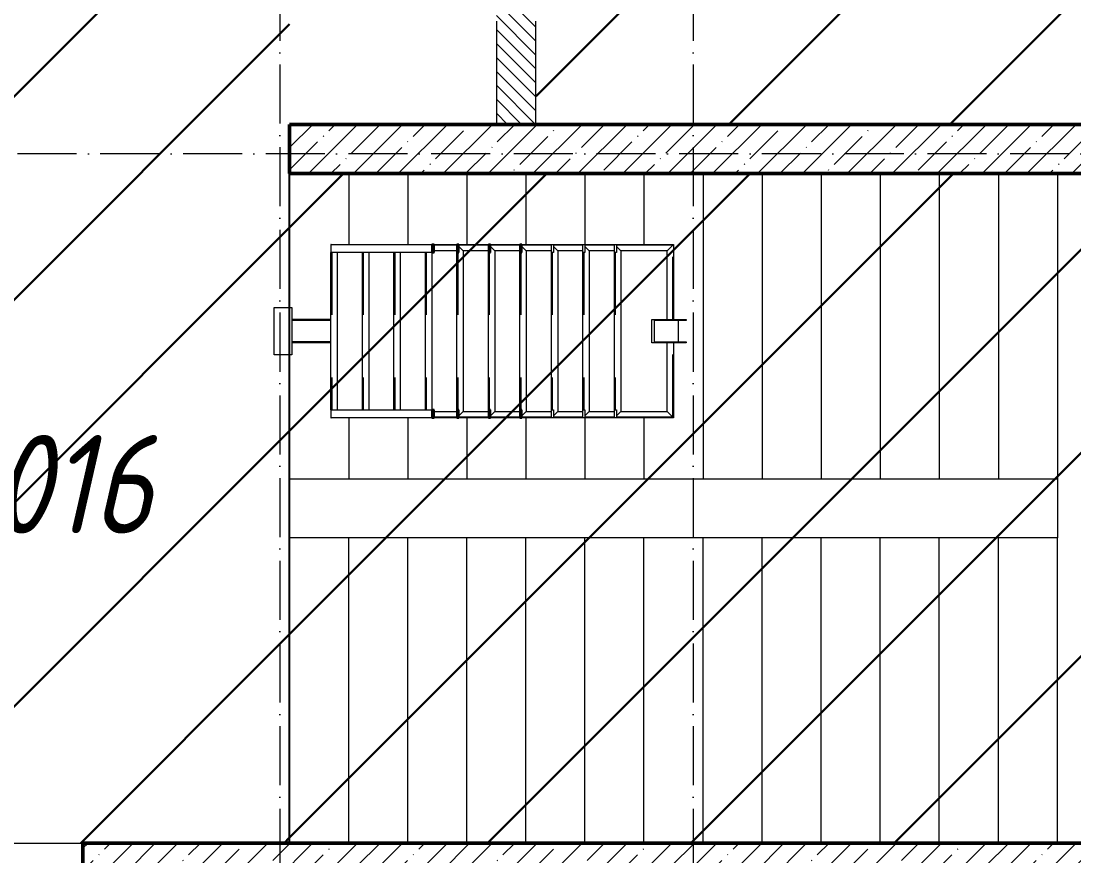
# Model space of a CAD drawing. Header units: millimetres. Extents: x 35697 to 388678, y -91946 to 171347.
# Drawn here: x 351407 to 356755, y -31498 to -27257 of the extents above; entities that cross this region are included whole.
import ezdxf

# ---------------------------------------------------------------- set-up
doc = ezdxf.new("R2010")
doc.units = ezdxf.units.MM
doc.linetypes.add('50_200_ШТРИХ_1Т_ш5_п1_п1_', pattern=[700, 500, -100, 0, -100])
doc.linetypes.add('Штрих', pattern=[635, 317.5, -317.5])
for name, color, linetype, lineweight in [('2.1) ПГП окна 2.8 м', 5, 'Continuous', 30), ('4) ЛЕстницы', 5, 'Continuous', 30), ('A-FLOR-____-OTLN', 7, 'Continuous', 9), ('A-GENM-____-HDLN', 7, 'Штрих', 9), ('A-GENM-____-MCUT', 7, 'Continuous', 25), ('A-GENM-____-OTLN', 7, 'Continuous', 9), ('A-WALL-____-MCUT', 7, 'Continuous', 13), ('A-WALL-____-MCUT-2', 7, 'Continuous', 50), ('A-WALL-____-OTLN', 7, 'Continuous', 9), ('A-WALL-____-PATT-1', 7, 'Continuous', 9), ('S-GRID-____-OTLN-1', 7, '50_200_ШТРИХ_1Т_ш5_п1_п1_', 9), ('S-STRS-____-OTLN-1', 7, 'Continuous', 9), ('Марки помещений', 7, 'Continuous', 9), ('стяжа', 7, 'Continuous', 30)]:
    doc.layers.add(name, color=color, linetype=linetype, lineweight=lineweight)
doc.styles.add('ISOCPEUR_I_2', font='isocpeui.ttf', dxfattribs={"width": 0.85, "height": 2.3})
pattern_1 = [(45, (283770.7, -86863.46), (-114.04925, 114.04925), []), (45, (283884.76, -86863.46), (-114.04925, 114.04925), [201.612, -40.322, 3.353, -36.97])]

# ---------------------------------------------------------------- blocks, each defined once
blk = doc.blocks.new('ОМ_Труба_ГОСТ 8639-82 - ОМ_Труба_ГОСТ 8639-82-26350154-АР1_План отверстий 3 этажа в осях 1-64_Ю-ЯЯ')
at = {"layer": 'A-GENM-____-OTLN'}
for p, q in [((9439.1, 57971), (9439.1, 58091)), ((9439.1, 58091), (9614.1, 58091)), ((9614.1, 58085), (9451.2, 58085)), ((9451.2, 58085), (9451.2, 57977)), ((9574, 58085), (9574, 57977)), ((9614.1, 58091), (9614.1, 58085)), ((9451.2, 57977), (9614.1, 57977)), ((9614.1, 57977), (9614.1, 57971)), ((9614.1, 57971), (9439.1, 57971))]:
    blk.add_line(p, q, dxfattribs=at)
blk = doc.blocks.new('ОМ_Уголок_ГОСТ 8509-93 - ОМ_Уголок_ГОСТ 8509-93-26349651-АР1_План отверстий 3 этажа в осях 1-64_Ю-ЯЯ')
at = {"layer": 'A-GENM-____-HDLN'}
for p, q in [((4, -4), (380, -4)), ((500, -4), (876, -4))]:
    blk.add_line(p, q, dxfattribs=at)
at = {"layer": 'A-GENM-____-OTLN'}
for p, q in [((380, 0), (0, 0)), ((32, -32), (0, 0)), ((32, -32), (380, -32)), ((880, 0), (500, 0)), ((500, -32), (848, -32)), ((880, 0), (848, -32))]:
    blk.add_line(p, q, dxfattribs=at)
blk = doc.blocks.new('ОМ_Уголок_ГОСТ 8509-93 - ОМ_Уголок_ГОСТ 8509-93-V149-АР1_План отверстий 3 этажа в осях 1-64_Ю-ЯЯ')
at = {"layer": 'A-GENM-____-HDLN'}
blk.add_line((40, -4), (840, -4), dxfattribs=at)
at = {"layer": 'A-GENM-____-OTLN'}
for p, q in [((32, -32), (10, -10)), ((32, -32), (848, -32)), ((840, 0), (40, 0)), ((870, -10), (848, -32))]:
    blk.add_line(p, q, dxfattribs=at)
blk = doc.blocks.new('ОМ_Уголок_ГОСТ 8509-93 - ОМ_Уголок_ГОСТ 8509-93-19082047-АР1_План отверстий 3 этажа в осях 1-64_Ю-ЯЯ')
at = {"layer": 'A-GENM-____-HDLN'}
blk.add_line((10, -4), (296, -4), dxfattribs=at)
at = {"layer": 'A-GENM-____-OTLN'}
for p, q in [((300, 0), (10, 0)), ((32, -32), (10, -10)), ((32, -32), (268, -32)), ((300, 0), (268, -32))]:
    blk.add_line(p, q, dxfattribs=at)
blk = doc.blocks.new('ОМ_Уголок_ГОСТ 8509-93 - ОМ_Уголок_ГОСТ 8509-93-V150-АР1_План отверстий 3 этажа в осях 1-64_Ю-ЯЯ')
at = {"layer": 'A-GENM-____-HDLN'}
blk.add_line((4, -4), (290, -4), dxfattribs=at)
at = {"layer": 'A-GENM-____-OTLN'}
for p, q in [((290, 0), (0, 0)), ((32, -32), (0, 0)), ((32, -32), (268, -32)), ((290, -10), (268, -32))]:
    blk.add_line(p, q, dxfattribs=at)
blk = doc.blocks.new('ОМ_Уголок_ГОСТ 8509-93 - ОМ_Уголок_ГОСТ 8509-93-V151-АР1_План отверстий 3 этажа в осях 1-64_Ю-ЯЯ')
at = {"layer": 'A-GENM-____-HDLN'}
blk.add_line((10, -4), (160, -4), dxfattribs=at)
at = {"layer": 'A-GENM-____-OTLN'}
for p, q in [((160, 0), (10, 0)), ((32, -32), (10, -10)), ((32, -32), (160, -32))]:
    blk.add_line(p, q, dxfattribs=at)
blk = doc.blocks.new('ОМ_Уголок_ГОСТ 8509-93 - ОМ_Уголок_ГОСТ 8509-93-V152-АР1_План отверстий 3 этажа в осях 1-64_Ю-ЯЯ')
at = {"layer": 'A-GENM-____-HDLN'}
blk.add_line((140, -4), (290, -4), dxfattribs=at)
at = {"layer": 'A-GENM-____-OTLN'}
for p, q in [((290, 0), (140, 0)), ((140, -32), (268, -32)), ((290, -10), (268, -32))]:
    blk.add_line(p, q, dxfattribs=at)
blk = doc.blocks.new('ОМ_Уголок_ГОСТ 8509-93 - ОМ_Уголок_ГОСТ 8509-93-V153-АР1_План отверстий 3 этажа в осях 1-64_Ю-ЯЯ')
at = {"layer": 'A-GENM-____-HDLN'}
blk.add_line((40, -4), (840, -4), dxfattribs=at)
at = {"layer": 'A-GENM-____-OTLN'}
for p, q in [((840, 0), (40, 0)), ((40, -32), (840, -32))]:
    blk.add_line(p, q, dxfattribs=at)
blk = doc.blocks.new('ОМ_Уголок_ГОСТ 8509-93 - ОМ_Уголок_ГОСТ 8509-93-V154-АР1_План отверстий 3 этажа в осях 1-64_Ю-ЯЯ')
at = {"layer": 'A-GENM-____-HDLN'}
blk.add_line((44.3, -4), (160, -4), dxfattribs=at)
at = {"layer": 'A-GENM-____-OTLN'}
for p, q in [((160, 0), (44.3, 0)), ((44.3, -32), (160, -32))]:
    blk.add_line(p, q, dxfattribs=at)
blk = doc.blocks.new('ОМ_Уголок_ГОСТ 8509-93 - ОМ_Уголок_ГОСТ 8509-93-V155-АР1_План отверстий 3 этажа в осях 1-64_Ю-ЯЯ')
at = {"layer": 'A-GENM-____-HDLN'}
blk.add_line((140, -4), (255.7, -4), dxfattribs=at)
at = {"layer": 'A-GENM-____-OTLN'}
for p, q in [((255.7, 0), (140, 0)), ((140, -32), (255.7, -32))]:
    blk.add_line(p, q, dxfattribs=at)
blk = doc.blocks.new('ОМ_Труба_ГОСТ 8639-82 - ОМ_Труба_ГОСТ 8639-82-26527904-АР1_План отверстий 3 этажа в осях 1-64_Ю-ЯЯ')
at = {"layer": 'A-GENM-____-HDLN'}
for p, q in [((7810, 58085), (7611.5, 58085)), ((7810, 57977), (7611.5, 57977))]:
    blk.add_line(p, q, dxfattribs=at)
at = {"layer": 'A-GENM-____-OTLN'}
for p, q in [((7810, 58091), (7611.5, 58091)), ((7810, 57971), (7611.5, 57971))]:
    blk.add_line(p, q, dxfattribs=at)
blk = doc.blocks.new('ОМ_Уголок_ГОСТ 8510-86 - ОМ_Уголок_ГОСТ 8510-86-19082066-АР1_План отверстий 3 этажа в осях 1-64_Ю-ЯЯ')
at = {"layer": 'A-GENM-____-OTLN'}
for p, q in [((0, 0), (0, -90)), ((240, 0), (0, 0)), ((0, -10), (240, -10)), ((240, -90), (240, 0)), ((0, -90), (240, -90))]:
    blk.add_line(p, q, dxfattribs=at)
blk = doc.blocks.new('ОМ_Полоса_Трапеция прямоугольная_Прокат_ГОСТ 103-2006 - ОМ_Полоса_Трапеция прямоугольная_Прокат_ГОСТ 103-2006-19082130-АР1_План отверстий 3 этажа в осях 1-64_Ю-ЯЯ')
at = {"layer": 'A-GENM-____-OTLN'}
for p, q in [((9250, 58471), (9260, 58471)), ((9250, 58431), (9250, 58471)), ((9260, 58471), (9260, 58431)), ((9260, 58431), (9250, 58431))]:
    blk.add_line(p, q, dxfattribs=at)
blk = doc.blocks.new('ОМ_Полоса_Трапеция прямоугольная_Прокат_ГОСТ 103-2006 - ОМ_Полоса_Трапеция прямоугольная_Прокат_ГОСТ 103-2006-V157-АР1_План отверстий 3 этажа в осях 1-64_Ю-ЯЯ')
at = {"layer": 'A-GENM-____-MCUT'}
for p, q in [((8780, 58471), (8770, 58471)), ((8770, 58471), (8770, 58431)), ((8780, 58431), (8780, 58471)), ((8770, 58431), (8780, 58431))]:
    blk.add_line(p, q, dxfattribs=at)
blk = doc.blocks.new('ОМ_Полоса_Трапеция прямоугольная_Прокат_ГОСТ 103-2006 - ОМ_Полоса_Трапеция прямоугольная_Прокат_ГОСТ 103-2006-V158-АР1_План отверстий 3 этажа в осях 1-64_Ю-ЯЯ')
at = {"layer": 'A-GENM-____-MCUT'}
for p, q in [((8620, 58471), (8610, 58471)), ((8610, 58471), (8610, 58431)), ((8620, 58431), (8620, 58471)), ((8610, 58431), (8620, 58431))]:
    blk.add_line(p, q, dxfattribs=at)
blk = doc.blocks.new('ОМ_Полоса_Трапеция прямоугольная_Прокат_ГОСТ 103-2006 - ОМ_Полоса_Трапеция прямоугольная_Прокат_ГОСТ 103-2006-V159-АР1_План отверстий 3 этажа в осях 1-64_Ю-ЯЯ')
at = {"layer": 'A-GENM-____-MCUT'}
for p, q in [((8460, 58471), (8450, 58471)), ((8450, 58471), (8450, 58431)), ((8460, 58431), (8460, 58471)), ((8450, 58431), (8460, 58431))]:
    blk.add_line(p, q, dxfattribs=at)
blk = doc.blocks.new('ОМ_Полоса_Прокат_ГОСТ 103-2006 - ОМ_Полоса_Прокат_ГОСТ 103-2006-19082131-АР1_План отверстий 3 этажа в осях 1-64_Ю-ЯЯ')
at = {"layer": 'A-GENM-____-OTLN'}
for p, q in [((69211.3, 58471), (69210, 58471)), ((69210, 58471), (69210, 58431)), ((69210, 58431), (69211.3, 58431))]:
    blk.add_line(p, q, dxfattribs=at)
blk = doc.blocks.new('ОМ_Полоса_Прокат_ГОСТ 103-2006 - ОМ_Полоса_Прокат_ГОСТ 103-2006-20723456-АР1_План отверстий 3 этажа в осях 1-64_Ю-ЯЯ')
at = {"layer": 'A-GENM-____-MCUT'}
for p, q in [((8334.3, 58471), (8322.8, 58471)), ((8322.8, 58471), (8322.8, 58431)), ((8334.3, 58431), (8334.3, 58471)), ((8322.8, 58431), (8334.3, 58431))]:
    blk.add_line(p, q, dxfattribs=at)
at = {"layer": 'A-GENM-____-OTLN'}
for p, q in [((7811.3, 58431), (7811.3, 58471)), ((7811.3, 58471), (8322.8, 58471)), ((8322.8, 58431), (7811.3, 58431))]:
    blk.add_line(p, q, dxfattribs=at)
blk = doc.blocks.new('ОМ_Полоса_Трапеция прямоугольная_Прокат_ГОСТ 103-2006 - ОМ_Полоса_Трапеция прямоугольная_Прокат_ГОСТ 103-2006-19082170-АР1_План отверстий 3 этажа в осях 1-64_Ю-ЯЯ')
at = {"layer": 'A-GENM-____-OTLN'}
for p, q in [((9250, 57631), (9260, 57631)), ((9250, 57591), (9250, 57631)), ((9260, 57631), (9260, 57591)), ((9260, 57591), (9250, 57591))]:
    blk.add_line(p, q, dxfattribs=at)
blk = doc.blocks.new('ОМ_Полоса_Трапеция прямоугольная_Прокат_ГОСТ 103-2006 - ОМ_Полоса_Трапеция прямоугольная_Прокат_ГОСТ 103-2006-V160-АР1_План отверстий 3 этажа в осях 1-64_Ю-ЯЯ')
at = {"layer": 'A-GENM-____-MCUT'}
for p, q in [((8780, 57631), (8770, 57631)), ((8770, 57631), (8770, 57591)), ((8780, 57591), (8780, 57631)), ((8770, 57591), (8780, 57591))]:
    blk.add_line(p, q, dxfattribs=at)
blk = doc.blocks.new('ОМ_Полоса_Трапеция прямоугольная_Прокат_ГОСТ 103-2006 - ОМ_Полоса_Трапеция прямоугольная_Прокат_ГОСТ 103-2006-V161-АР1_План отверстий 3 этажа в осях 1-64_Ю-ЯЯ')
at = {"layer": 'A-GENM-____-MCUT'}
for p, q in [((8620, 57631), (8610, 57631)), ((8610, 57631), (8610, 57591)), ((8620, 57591), (8620, 57631)), ((8610, 57591), (8620, 57591))]:
    blk.add_line(p, q, dxfattribs=at)
blk = doc.blocks.new('ОМ_Полоса_Трапеция прямоугольная_Прокат_ГОСТ 103-2006 - ОМ_Полоса_Трапеция прямоугольная_Прокат_ГОСТ 103-2006-V162-АР1_План отверстий 3 этажа в осях 1-64_Ю-ЯЯ')
at = {"layer": 'A-GENM-____-MCUT'}
for p, q in [((8460, 57631), (8450, 57631)), ((8450, 57631), (8450, 57591)), ((8460, 57591), (8460, 57631)), ((8450, 57591), (8460, 57591))]:
    blk.add_line(p, q, dxfattribs=at)
blk = doc.blocks.new('ОМ_Полоса_Прокат_ГОСТ 103-2006 - ОМ_Полоса_Прокат_ГОСТ 103-2006-19082171-АР1_План отверстий 3 этажа в осях 1-64_Ю-ЯЯ')
at = {"layer": 'A-GENM-____-OTLN'}
for p, q in [((98800, 49942.4), (98800, 49941)), ((98800, 49941), (98840, 49941)), ((98840, 49941), (98840, 49942.4))]:
    blk.add_line(p, q, dxfattribs=at)
blk = doc.blocks.new('ОМ_Полоса_Прокат_ГОСТ 103-2006 - ОМ_Полоса_Прокат_ГОСТ 103-2006-20723498-АР1_План отверстий 3 этажа в осях 1-64_Ю-ЯЯ')
at = {"layer": 'A-GENM-____-MCUT'}
for p, q in [((8334.3, 57631), (8322.8, 57631)), ((8322.8, 57631), (8322.8, 57591)), ((8334.3, 57591), (8334.3, 57631)), ((8322.8, 57591), (8334.3, 57591))]:
    blk.add_line(p, q, dxfattribs=at)
at = {"layer": 'A-GENM-____-OTLN'}
for p, q in [((7811.3, 57591), (7811.3, 57631)), ((7811.3, 57631), (8322.8, 57631)), ((8322.8, 57591), (7811.3, 57591))]:
    blk.add_line(p, q, dxfattribs=at)
blk = doc.blocks.new('3эт')
at = {"layer": 'S-GRID-____-OTLN-1', "color": 251, "ltscale": 0.6, "true_color": 0x636466}
for p, q in [((352720.7, 4029.4), (352720.7, -33971.9)), ((354820.7, 4029.4), (354820.7, -46882.4)), ((359250.7, -27932.4), (279101.9, -27932.4))]:
    blk.add_line(p, q, dxfattribs=at)

msp = doc.modelspace()

# ---------------------------------------------------------------- hatches: boundary and pattern name
at = {"layer": '2.1) ПГП окна 2.8 м'}
h = msp.add_hatch(dxfattribs=at)
h.set_pattern_fill('ANSI31', color=5, scale=250)
h.paths.add_polyline_path([(358220.7, -23882.4), (357095.7, -23882.4), (357095.7, -23888.4), (357020.7, -23888.4), (355495.7, -23888.3), (355495.7, -23888.4), (355426.7, -23888.4), (355420.7, -23888.4), (355345.7, -23888.4), (354820.7, -23888.4), (354820.7, -23957.4), (354820.7, -24807.4), (354820.7, -25382.4), (354720.7, -25382.4), (354670.7, -25382.4), (354220.7, -25382.4), (354170.7, -25382.4), (354020.7, -25382.4), (354020.7, -25507.4), (354026.7, -25507.4), (354026.7, -25582.4), (354026.7, -25588.4), (354026.7, -25657.4), (354020.7, -27182.4), (354026.7, -27182.4), (354026.7, -27257.4), (354020.7, -27782.4), (358220.7, -27782.4)])
h.paths.add_polyline_path([(355267.8, -26613.3), (356945.5, -26613.3), (356945.5, -25413.3), (355267.8, -25413.3)], flags=24)
at = {"layer": '4) ЛЕстницы'}
h = msp.add_hatch(dxfattribs=at)
h.set_pattern_fill('ANSI31', color=256, scale=230)
h.paths.add_polyline_path([(350720.7, -23932.4), (352770.7, -23932.4), (352770.7, -31432.4), (350720.7, -31432.4)])
h = msp.add_hatch(dxfattribs=at)
h.set_pattern_fill('ANSI31', color=256, scale=230)
h.paths.add_polyline_path([(352770.7, -28032.4), (358220.7, -28032.4), (358220.7, -31432.4), (352770.7, -31432.4)])
at = {"layer": 'A-WALL-____-PATT-1'}
h = msp.add_hatch(dxfattribs=at)
h.set_pattern_fill('FP_9', color=256, style=0, pattern_type=2)
h.set_pattern_definition([(135, (283770.707, -86863.456), (-35.35534, -35.35534), [])])
h.paths.add_polyline_path([(353889.7, -27782.4), (354020.7, -27782.4), (354020.7, -27188.4), (353951.7, -27188.4), (353951.7, -27182.4), (353889.7, -27182.4), (353889.7, -27188.4), (353820.7, -27188.4), (353820.7, -27782.4)], flags=0)
h.paths.add_polyline_path([(353889.7, -25582.4), (353951.7, -25582.4), (353951.7, -25576.4), (354020.7, -25576.4), (354020.7, -23882.4), (353820.7, -23882.4), (353820.7, -25576.4), (353889.7, -25576.4)], flags=0)
h = msp.add_hatch(dxfattribs=at)
h.set_pattern_fill('FP_12', color=256, style=0, pattern_type=2)
h.set_pattern_definition(pattern_1)
h.paths.add_polyline_path([(358220.7, -28032.4), (358220.7, -27782.4), (352770.7, -27782.4), (352770.7, -28032.4), (357990.2, -28032.4)], flags=0)
h = msp.add_hatch(dxfattribs=at)
h.set_pattern_fill('FP_12', color=256, style=0, pattern_type=2)
h.set_pattern_definition(pattern_1)
h.paths.add_polyline_path([(358220.7, -31682.4), (358220.7, -31432.4), (351720.7, -31432.4), (351720.7, -31682.4), (358170.7, -31682.4)], flags=0)

# ---------------------------------------------------------------- linework, layer by layer
msp.add_lwpolyline([(352770.7, -28032.4), (358220.7, -28032.4), (358220.7, -31432.4), (352770.7, -31432.4)], close=True)
at = {"layer": 'A-FLOR-____-OTLN'}
for p, q in [((352770.7, -28712.4), (352770.7, -28032.4)), ((352770.7, -31432.4), (352770.7, -28952.4))]:
    msp.add_line(p, q, dxfattribs=at)
at = {"layer": 'A-WALL-____-MCUT'}
for p, q in [((353820.7, -27257.4), (353820.7, -27782.4)), ((354020.7, -27782.4), (354020.7, -27257.4))]:
    msp.add_line(p, q, dxfattribs=at)
at = {"layer": 'A-WALL-____-MCUT-2'}
for p, q in [((358220.7, -27782.4), (352770.7, -27782.4)), ((352770.7, -27782.4), (352770.7, -28032.4)), ((352770.7, -28032.4), (358220.7, -28032.4)), ((358220.7, -31432.4), (351720.7, -31432.4)), ((351720.7, -31432.4), (351720.7, -31682.4))]:
    msp.add_line(p, q, dxfattribs=at)
at = {"layer": 'A-WALL-____-OTLN'}
msp.add_line((350720.7, -31432.4), (351720.7, -31432.4), dxfattribs=at)
at = {"layer": 'S-STRS-____-OTLN-1'}
for p, q in [((353070.7, -28032.4), (353070.7, -28392.4)), ((353070.7, -28032.4), (353070.7, -28392.4)), ((353370.7, -28032.4), (353370.7, -28392.4)), ((353370.7, -28032.4), (353370.7, -28392.4)), ((353670.7, -28032.4), (353670.7, -28392.4)), ((353670.7, -28032.4), (353670.7, -28392.4)), ((353970.7, -28032.4), (353970.7, -28392.4)), ((353970.7, -28032.4), (353970.7, -28392.4)), ((354270.7, -28032.4), (354270.7, -28392.4)), ((354270.7, -28032.4), (354270.7, -28392.4)), ((354570.7, -28032.4), (354570.7, -28392.4)), ((354570.7, -28032.4), (354570.7, -28392.4)), ((354870.7, -28032.4), (354870.7, -29582.4)), ((354870.7, -28032.4), (354870.7, -29582.4)), ((355170.7, -28032.4), (355170.7, -29582.4)), ((355170.7, -28032.4), (355170.7, -29582.4)), ((355470.7, -28032.4), (355470.7, -29582.4)), ((355470.7, -28032.4), (355470.7, -29582.4)), ((355770.7, -28032.4), (355770.7, -29582.4)), ((355770.7, -28032.4), (355770.7, -29582.4)), ((356070.7, -28032.4), (356070.7, -29582.4)), ((356070.7, -28032.4), (356070.7, -29582.4)), ((356370.7, -28032.4), (356370.7, -29582.4)), ((356370.7, -28032.4), (356370.7, -29582.4)), ((356670.7, -28032.4), (356670.7, -29582.4)), ((356670.7, -28032.4), (356670.7, -29582.4)), ((353070.7, -29272.4), (353070.7, -29582.4)), ((353070.7, -29272.4), (353070.7, -29582.4)), ((353370.7, -29272.4), (353370.7, -29582.4)), ((353370.7, -29272.4), (353370.7, -29582.4)), ((353670.7, -29272.4), (353670.7, -29582.4)), ((353670.7, -29272.4), (353670.7, -29582.4)), ((353970.7, -29272.4), (353970.7, -29582.4)), ((353970.7, -29272.4), (353970.7, -29582.4)), ((354270.7, -29272.4), (354270.7, -29582.4)), ((354270.7, -29272.4), (354270.7, -29582.4)), ((354570.7, -29272.4), (354570.7, -29582.4)), ((354570.7, -29272.4), (354570.7, -29582.4)), ((352770.7, -29582.4), (353070.7, -29582.4)), ((353070.7, -29582.4), (353370.7, -29582.4)), ((353370.7, -29582.4), (353670.7, -29582.4)), ((353670.7, -29582.4), (353970.7, -29582.4)), ((353970.7, -29582.4), (354270.7, -29582.4)), ((354270.7, -29582.4), (354570.7, -29582.4)), ((354570.7, -29582.4), (354870.7, -29582.4)), ((354870.7, -29582.4), (355170.7, -29582.4)), ((355170.7, -29582.4), (355470.7, -29582.4)), ((355470.7, -29582.4), (355770.7, -29582.4)), ((355770.7, -29582.4), (356070.7, -29582.4)), ((356070.7, -29582.4), (356370.7, -29582.4)), ((356370.7, -29582.4), (356670.7, -29582.4)), ((356670.7, -29582.4), (356670.7, -29882.4)), ((352770.7, -31432.4), (352770.7, -29882.4)), ((353070.7, -29882.4), (352770.7, -29882.4)), ((353370.7, -29882.4), (353070.7, -29882.4)), ((353070.7, -31432.4), (353070.7, -29882.4)), ((353070.7, -31432.4), (353070.7, -29882.4)), ((353670.7, -29882.4), (353370.7, -29882.4)), ((353370.7, -31432.4), (353370.7, -29882.4)), ((353370.7, -31432.4), (353370.7, -29882.4)), ((353970.7, -29882.4), (353670.7, -29882.4)), ((353670.7, -31432.4), (353670.7, -29882.4)), ((353670.7, -31432.4), (353670.7, -29882.4)), ((354270.7, -29882.4), (353970.7, -29882.4)), ((353970.7, -31432.4), (353970.7, -29882.4)), ((353970.7, -31432.4), (353970.7, -29882.4)), ((354570.7, -29882.4), (354270.7, -29882.4)), ((354270.7, -31432.4), (354270.7, -29882.4)), ((354270.7, -31432.4), (354270.7, -29882.4)), ((354870.7, -29882.4), (354570.7, -29882.4)), ((354570.7, -31432.4), (354570.7, -29882.4)), ((354570.7, -31432.4), (354570.7, -29882.4)), ((355170.7, -29882.4), (354870.7, -29882.4)), ((354870.7, -31432.4), (354870.7, -29882.4)), ((354870.7, -31432.4), (354870.7, -29882.4)), ((355470.7, -29882.4), (355170.7, -29882.4)), ((355170.7, -31432.4), (355170.7, -29882.4)), ((355170.7, -31432.4), (355170.7, -29882.4)), ((355770.7, -29882.4), (355470.7, -29882.4)), ((355470.7, -31432.4), (355470.7, -29882.4)), ((355470.7, -31432.4), (355470.7, -29882.4)), ((356070.7, -29882.4), (355770.7, -29882.4)), ((355770.7, -31432.4), (355770.7, -29882.4)), ((355770.7, -31432.4), (355770.7, -29882.4)), ((356370.7, -29882.4), (356070.7, -29882.4)), ((356070.7, -31432.4), (356070.7, -29882.4)), ((356070.7, -31432.4), (356070.7, -29882.4)), ((356670.7, -29882.4), (356370.7, -29882.4)), ((356370.7, -31432.4), (356370.7, -29882.4)), ((356370.7, -31432.4), (356370.7, -29882.4)), ((356670.7, -31432.4), (356670.7, -29882.4)), ((356670.7, -31432.4), (356670.7, -29882.4))]:
    msp.add_line(p, q, dxfattribs=at)

# ---------------------------------------------------------------- block references
at = {"layer": 'A-GENM-____-OTLN'}
for name, p in [('ОМ_Полоса_Прокат_ГОСТ 103-2006 - ОМ_Полоса_Прокат_ГОСТ 103-2006-19082131-АР1_План отверстий 3 этажа в осях 1-64_Ю-ЯЯ', (283770.7, -86863.5)), ('ОМ_Полоса_Прокат_ГОСТ 103-2006 - ОМ_Полоса_Прокат_ГОСТ 103-2006-20723456-АР1_План отверстий 3 этажа в осях 1-64_Ю-ЯЯ', (345170.7, -86863.5)), ('ОМ_Полоса_Трапеция прямоугольная_Прокат_ГОСТ 103-2006 - ОМ_Полоса_Трапеция прямоугольная_Прокат_ГОСТ 103-2006-V159-АР1_План отверстий 3 этажа в осях 1-64_Ю-ЯЯ', (345170.7, -86863.5)), ('ОМ_Полоса_Трапеция прямоугольная_Прокат_ГОСТ 103-2006 - ОМ_Полоса_Трапеция прямоугольная_Прокат_ГОСТ 103-2006-V158-АР1_План отверстий 3 этажа в осях 1-64_Ю-ЯЯ', (345170.7, -86863.5)), ('ОМ_Полоса_Трапеция прямоугольная_Прокат_ГОСТ 103-2006 - ОМ_Полоса_Трапеция прямоугольная_Прокат_ГОСТ 103-2006-V157-АР1_План отверстий 3 этажа в осях 1-64_Ю-ЯЯ', (345170.7, -86863.5)), ('ОМ_Полоса_Трапеция прямоугольная_Прокат_ГОСТ 103-2006 - ОМ_Полоса_Трапеция прямоугольная_Прокат_ГОСТ 103-2006-19082130-АР1_План отверстий 3 этажа в осях 1-64_Ю-ЯЯ', (344850.7, -86863.5)), ('ОМ_Полоса_Трапеция прямоугольная_Прокат_ГОСТ 103-2006 - ОМ_Полоса_Трапеция прямоугольная_Прокат_ГОСТ 103-2006-19082130-АР1_План отверстий 3 этажа в осях 1-64_Ю-ЯЯ', (345010.7, -86863.5)), ('ОМ_Полоса_Трапеция прямоугольная_Прокат_ГОСТ 103-2006 - ОМ_Полоса_Трапеция прямоугольная_Прокат_ГОСТ 103-2006-19082130-АР1_План отверстий 3 этажа в осях 1-64_Ю-ЯЯ', (345170.7, -86863.5)), ('ОМ_Труба_ГОСТ 8639-82 - ОМ_Труба_ГОСТ 8639-82-26527904-АР1_План отверстий 3 этажа в осях 1-64_Ю-ЯЯ', (345170.7, -86863.5)), ('ОМ_Труба_ГОСТ 8639-82 - ОМ_Труба_ГОСТ 8639-82-26350154-АР1_План отверстий 3 этажа в осях 1-64_Ю-ЯЯ', (345170.7, -86863.5)), ('ОМ_Полоса_Прокат_ГОСТ 103-2006 - ОМ_Полоса_Прокат_ГОСТ 103-2006-20723498-АР1_План отверстий 3 этажа в осях 1-64_Ю-ЯЯ', (345170.7, -86863.5)), ('ОМ_Полоса_Трапеция прямоугольная_Прокат_ГОСТ 103-2006 - ОМ_Полоса_Трапеция прямоугольная_Прокат_ГОСТ 103-2006-V162-АР1_План отверстий 3 этажа в осях 1-64_Ю-ЯЯ', (345170.7, -86863.5)), ('ОМ_Полоса_Трапеция прямоугольная_Прокат_ГОСТ 103-2006 - ОМ_Полоса_Трапеция прямоугольная_Прокат_ГОСТ 103-2006-V161-АР1_План отверстий 3 этажа в осях 1-64_Ю-ЯЯ', (345170.7, -86863.5)), ('ОМ_Полоса_Трапеция прямоугольная_Прокат_ГОСТ 103-2006 - ОМ_Полоса_Трапеция прямоугольная_Прокат_ГОСТ 103-2006-V160-АР1_План отверстий 3 этажа в осях 1-64_Ю-ЯЯ', (345170.7, -86863.5)), ('ОМ_Полоса_Трапеция прямоугольная_Прокат_ГОСТ 103-2006 - ОМ_Полоса_Трапеция прямоугольная_Прокат_ГОСТ 103-2006-19082170-АР1_План отверстий 3 этажа в осях 1-64_Ю-ЯЯ', (344850.7, -86863.5)), ('ОМ_Полоса_Трапеция прямоугольная_Прокат_ГОСТ 103-2006 - ОМ_Полоса_Трапеция прямоугольная_Прокат_ГОСТ 103-2006-19082170-АР1_План отверстий 3 этажа в осях 1-64_Ю-ЯЯ', (345010.7, -86863.5)), ('ОМ_Полоса_Трапеция прямоугольная_Прокат_ГОСТ 103-2006 - ОМ_Полоса_Трапеция прямоугольная_Прокат_ГОСТ 103-2006-19082170-АР1_План отверстий 3 этажа в осях 1-64_Ю-ЯЯ', (345170.7, -86863.5))]:
    msp.add_blockref(name, p, dxfattribs=at)
at = {"layer": 'A-GENM-____-OTLN', "extrusion": (0, 0, -1)}
for name, p in [('ОМ_Уголок_ГОСТ 8509-93 - ОМ_Уголок_ГОСТ 8509-93-V155-АР1_План отверстий 3 этажа в осях 1-64_Ю-ЯЯ', (-353760.7, -28392.4)), ('ОМ_Уголок_ГОСТ 8509-93 - ОМ_Уголок_ГОСТ 8509-93-V152-АР1_План отверстий 3 этажа в осях 1-64_Ю-ЯЯ', (-353920.7, -28392.4)), ('ОМ_Уголок_ГОСТ 8509-93 - ОМ_Уголок_ГОСТ 8509-93-V152-АР1_План отверстий 3 этажа в осях 1-64_Ю-ЯЯ', (-354080.7, -28392.4)), ('ОМ_Уголок_ГОСТ 8509-93 - ОМ_Уголок_ГОСТ 8509-93-V152-АР1_План отверстий 3 этажа в осях 1-64_Ю-ЯЯ', (-354240.7, -28392.4)), ('ОМ_Уголок_ГОСТ 8509-93 - ОМ_Уголок_ГОСТ 8509-93-V152-АР1_План отверстий 3 этажа в осях 1-64_Ю-ЯЯ', (-354400.7, -28392.4)), ('ОМ_Уголок_ГОСТ 8509-93 - ОМ_Уголок_ГОСТ 8509-93-V152-АР1_План отверстий 3 этажа в осях 1-64_Ю-ЯЯ', (-354560.7, -28392.4)), ('ОМ_Уголок_ГОСТ 8509-93 - ОМ_Уголок_ГОСТ 8509-93-V150-АР1_План отверстий 3 этажа в осях 1-64_Ю-ЯЯ', (-354720.7, -28392.4))]:
    msp.add_blockref(name, p, dxfattribs=at)
for name, p, rotation in [('ОМ_Уголок_ГОСТ 8509-93 - ОМ_Уголок_ГОСТ 8509-93-26349651-АР1_План отверстий 3 этажа в осях 1-64_Ю-ЯЯ', (-354720.7, -29272.4), 89.99999999999908), ('ОМ_Уголок_ГОСТ 8509-93 - ОМ_Уголок_ГОСТ 8509-93-V153-АР1_План отверстий 3 этажа в осях 1-64_Ю-ЯЯ', (-352980.7, -28392.4), 269.9999999999989), ('ОМ_Уголок_ГОСТ 8509-93 - ОМ_Уголок_ГОСТ 8509-93-V153-АР1_План отверстий 3 этажа в осях 1-64_Ю-ЯЯ', (-353140.7, -28392.4), 269.9999999999989), ('ОМ_Уголок_ГОСТ 8509-93 - ОМ_Уголок_ГОСТ 8509-93-V153-АР1_План отверстий 3 этажа в осях 1-64_Ю-ЯЯ', (-353300.7, -28392.4), 269.9999999999989), ('ОМ_Уголок_ГОСТ 8509-93 - ОМ_Уголок_ГОСТ 8509-93-V153-АР1_План отверстий 3 этажа в осях 1-64_Ю-ЯЯ', (-353460.7, -28392.4), 269.9999999999989), ('ОМ_Уголок_ГОСТ 8509-93 - ОМ_Уголок_ГОСТ 8509-93-V149-АР1_План отверстий 3 этажа в осях 1-64_Ю-ЯЯ', (-353620.7, -28392.4), 269.9999999999989), ('ОМ_Уголок_ГОСТ 8509-93 - ОМ_Уголок_ГОСТ 8509-93-V149-АР1_План отверстий 3 этажа в осях 1-64_Ю-ЯЯ', (-353780.7, -28392.4), 269.9999999999989), ('ОМ_Уголок_ГОСТ 8509-93 - ОМ_Уголок_ГОСТ 8509-93-V149-АР1_План отверстий 3 этажа в осях 1-64_Ю-ЯЯ', (-353940.7, -28392.4), 269.9999999999989), ('ОМ_Уголок_ГОСТ 8509-93 - ОМ_Уголок_ГОСТ 8509-93-V149-АР1_План отверстий 3 этажа в осях 1-64_Ю-ЯЯ', (-354100.7, -28392.4), 269.9999999999989), ('ОМ_Уголок_ГОСТ 8509-93 - ОМ_Уголок_ГОСТ 8509-93-V149-АР1_План отверстий 3 этажа в осях 1-64_Ю-ЯЯ', (-354260.7, -28392.4), 269.9999999999989), ('ОМ_Уголок_ГОСТ 8509-93 - ОМ_Уголок_ГОСТ 8509-93-V149-АР1_План отверстий 3 этажа в осях 1-64_Ю-ЯЯ', (-354420.7, -28392.4), 269.9999999999989), ('ОМ_Уголок_ГОСТ 8510-86 - ОМ_Уголок_ГОСТ 8510-86-19082066-АР1_План отверстий 3 этажа в осях 1-64_Ю-ЯЯ', (-352782.2, -28952.4), 89.99999999999918), ('ОМ_Уголок_ГОСТ 8509-93 - ОМ_Уголок_ГОСТ 8509-93-V154-АР1_План отверстий 3 этажа в осях 1-64_Ю-ЯЯ', (-353460.7, -29272.4), 180), ('ОМ_Уголок_ГОСТ 8509-93 - ОМ_Уголок_ГОСТ 8509-93-V151-АР1_План отверстий 3 этажа в осях 1-64_Ю-ЯЯ', (-353620.7, -29272.4), 180), ('ОМ_Уголок_ГОСТ 8509-93 - ОМ_Уголок_ГОСТ 8509-93-V151-АР1_План отверстий 3 этажа в осях 1-64_Ю-ЯЯ', (-353780.7, -29272.4), 180), ('ОМ_Уголок_ГОСТ 8509-93 - ОМ_Уголок_ГОСТ 8509-93-V151-АР1_План отверстий 3 этажа в осях 1-64_Ю-ЯЯ', (-353940.7, -29272.4), 180), ('ОМ_Уголок_ГОСТ 8509-93 - ОМ_Уголок_ГОСТ 8509-93-V151-АР1_План отверстий 3 этажа в осях 1-64_Ю-ЯЯ', (-354100.7, -29272.4), 180), ('ОМ_Уголок_ГОСТ 8509-93 - ОМ_Уголок_ГОСТ 8509-93-V151-АР1_План отверстий 3 этажа в осях 1-64_Ю-ЯЯ', (-354260.7, -29272.4), 180), ('ОМ_Уголок_ГОСТ 8509-93 - ОМ_Уголок_ГОСТ 8509-93-19082047-АР1_План отверстий 3 этажа в осях 1-64_Ю-ЯЯ', (-354420.7, -29272.4), 180)]:
    msp.add_blockref(name, p, dxfattribs=dict(at, rotation=rotation))
at = {"layer": 'A-GENM-____-OTLN', "rotation": 270.0000000000001}
msp.add_blockref('ОМ_Полоса_Прокат_ГОСТ 103-2006 - ОМ_Полоса_Прокат_ГОСТ 103-2006-19082171-АР1_План отверстий 3 этажа в осях 1-64_Ю-ЯЯ', (303039.7, 69567.6), dxfattribs=at)
at = {"layer": 'стяжа'}
msp.add_blockref('3эт', (0, 0), dxfattribs=at)

# ---------------------------------------------------------------- texts
at = {"layer": 'Марки помещений', "insert": (350837.9, -29359.8), "char_height": 500, "width": 737.552, "attachment_point": 1, "style": 'ISOCPEUR_I_2'}
msp.add_mtext('3.016', dxfattribs=at)

doc.saveas('drawing.dxf')
